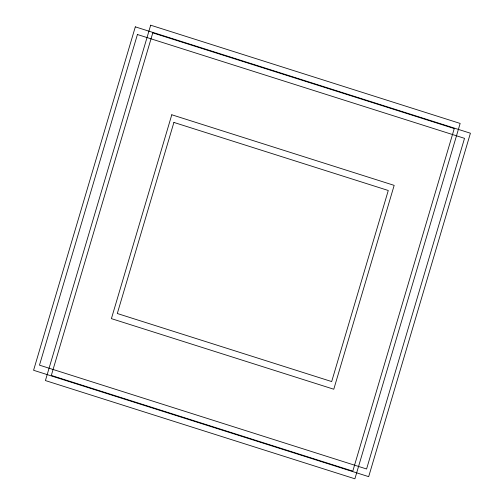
<?xml version="1.0" encoding="UTF-8"?>
<svg xmlns="http://www.w3.org/2000/svg" width="504" height="504" viewBox="0 0 504 504"><rect width="100%" height="100%" fill="white"/><g stroke="black" fill="none" stroke-linecap="round" stroke-linejoin="round"><path stroke-width="0.76" d="M135.318 26.851L33.585 370.283L368.682 476.652L470.415 133.22L135.318 26.851M137.422 34.511L39.482 365.161L366.578 468.991L464.518 138.342L137.422 34.511M150.677 25.2L45.417 380.564L354.892 478.8L460.152 123.436L150.677 25.2M152.788 32.861L51.314 375.442L352.787 471.139L454.261 128.558L152.788 32.861M171.788 114.773L111.403 318.635L333.78 389.227L394.166 185.365L171.788 114.773M173.899 122.434L117.3 313.513L331.676 381.566L388.275 190.487L173.899 122.434"/></g></svg>
